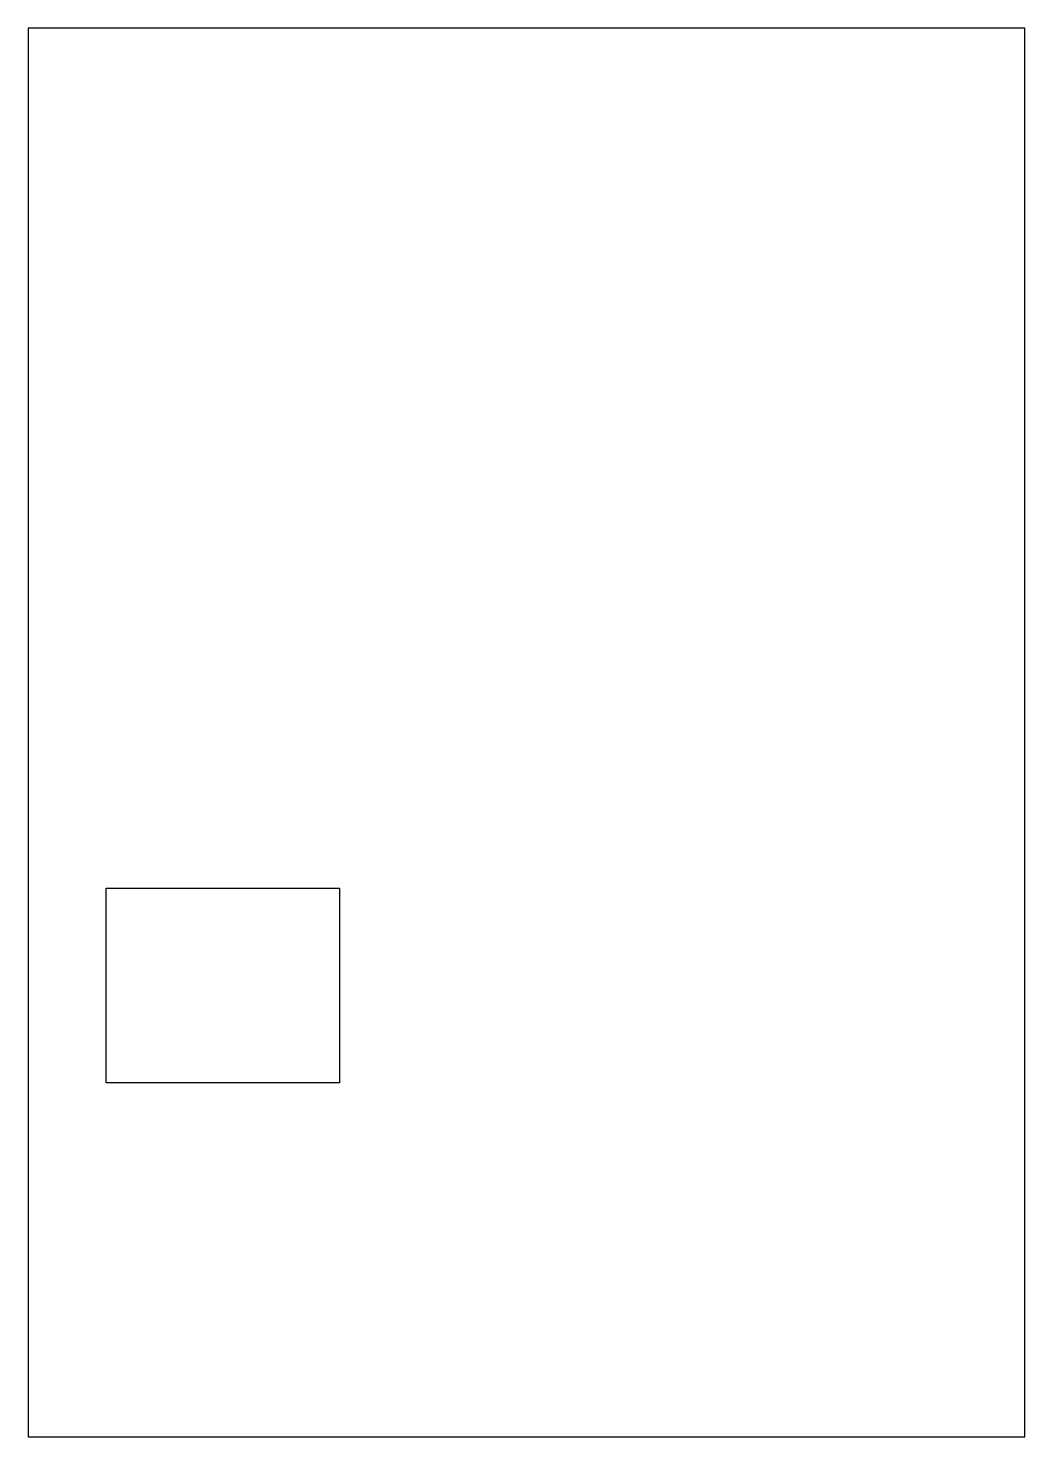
# Model space of a CAD drawing. Header units: metres. Extents: x -50 to 1.2, y -1.2 to 71.2.
import ezdxf

# ---------------------------------------------------------------- set-up
doc = ezdxf.new("R2010")
doc.units = ezdxf.units.M

msp = doc.modelspace()

# ---------------------------------------------------------------- linework, layer by layer
for p, q in [((1.2, 71.2), (-50, 71.2)), ((-50, 71.2), (-50, -1.2)), ((1.2, -1.2), (1.2, 71.2)), ((-46, 17), (-46, 27)), ((-46, 27), (-34, 27)), ((-34, 27), (-34, 17)), ((-34, 17), (-46, 17)), ((-50, -1.2), (1.2, -1.2))]:
    msp.add_line(p, q)

doc.saveas('drawing.dxf')
